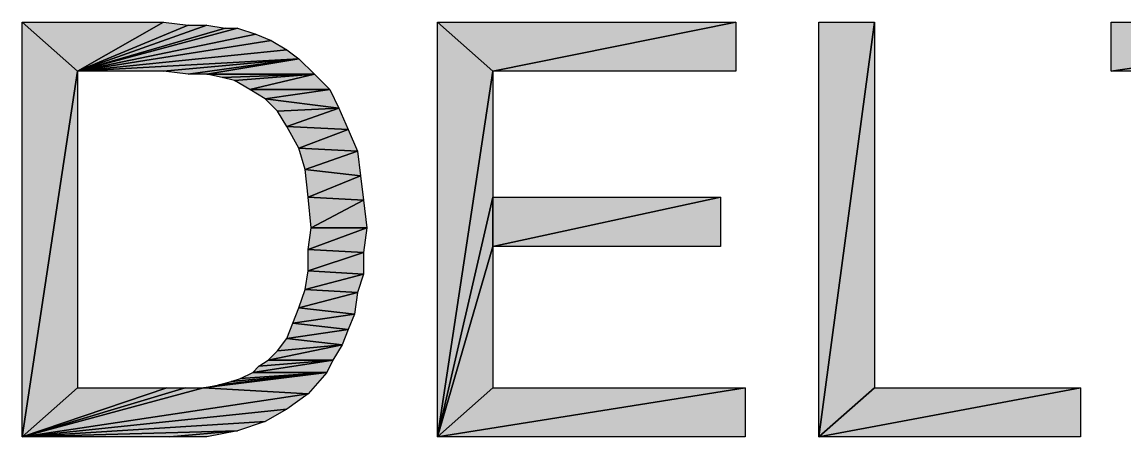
# Model space of a CAD drawing. Header units: millimetres. Extents: x -159 to 198, y 0 to 225.
# Drawn here: x -121.61 to -117.805, y 25.851 to 27.284 of the extents above; entities that cross this region are included whole.
import ezdxf

# ---------------------------------------------------------------- set-up
doc = ezdxf.new("R2010")
doc.units = ezdxf.units.MM
doc.header["$LTSCALE"] = 10.89
doc.layers.add('12_COIN_DXF_FORMAT', color=7, linetype='CONTINUOUS')

# ---------------------------------------------------------------- blocks, each defined once
blk = doc.blocks.new('A_C4F889353_BL2', base_point=(32.2476, 18.7626))
at = {"layer": '12_COIN_DXF_FORMAT', "color": 7, "linetype": 'Continuous'}
for p, q in [((29.5563, 17.6537), (29.3652, 17.8236)), ((29.3652, 17.8236), (29.8536, 17.8236)), ((29.3652, 16.3902), (29.3652, 17.8236)), ((29.3652, 17.8236), (29.5563, 17.6537)), ((29.5563, 17.6537), (29.8536, 17.8236)), ((29.8536, 17.8236), (29.5563, 17.6537)), ((29.5563, 17.6537), (30.0022, 17.813)), ((30.0022, 17.813), (29.5563, 17.6537)), ((29.5563, 17.6537), (29.9385, 17.813)), ((29.9385, 17.813), (29.5563, 17.6537)), ((29.8536, 17.8236), (29.9385, 17.813)), ((29.9385, 17.813), (30.0022, 17.813)), ((30.0022, 17.813), (30.0659, 17.8023)), ((30.9896, 17.6537), (30.7985, 17.8236)), ((30.7985, 17.8236), (31.8284, 17.8236)), ((30.7985, 16.3902), (30.7985, 17.8236)), ((30.7985, 17.8236), (30.9896, 17.6537)), ((30.9896, 17.6537), (31.8284, 17.8236)), ((31.8284, 17.8236), (30.9896, 17.6537)), ((31.8284, 17.8236), (31.8284, 17.6537)), ((32.115, 16.3902), (32.3062, 17.8236)), ((32.115, 16.3902), (32.115, 17.8236)), ((32.115, 17.8236), (32.3062, 17.8236)), ((32.3062, 17.8236), (32.115, 16.3902)), ((32.3062, 17.8236), (32.3062, 16.5601)), ((33.1237, 17.6537), (33.1237, 17.8236)), ((33.1237, 17.8236), (34.2491, 17.8236)), ((34.2491, 17.8236), (33.1237, 17.6537)), ((33.1237, 17.6537), (34.2491, 17.8236)), ((29.5563, 17.6537), (30.1084, 17.8023)), ((30.1084, 17.8023), (29.5563, 17.6537)), ((29.5563, 17.6537), (30.0659, 17.8023)), ((30.0659, 17.8023), (29.5563, 17.6537)), ((29.5563, 17.6537), (30.1721, 17.7811)), ((30.1721, 17.7811), (29.5563, 17.6537)), ((30.0659, 17.8023), (30.1084, 17.8023)), ((30.1084, 17.8023), (30.1721, 17.7811)), ((30.1721, 17.7811), (30.2252, 17.7599)), ((29.5563, 17.6537), (30.2252, 17.7599)), ((30.2252, 17.7599), (29.5563, 17.6537)), ((30.2252, 17.7599), (30.2783, 17.728)), ((29.5563, 17.6537), (30.2783, 17.728)), ((30.2783, 17.728), (29.5563, 17.6537)), ((30.2783, 17.728), (30.3207, 17.6962)), ((29.5563, 17.6537), (30.3207, 17.6962)), ((30.3207, 17.6962), (29.5563, 17.6537)), ((30.3207, 17.6962), (29.8536, 17.6537)), ((29.8536, 17.6537), (30.3207, 17.6962)), ((30.3207, 17.6962), (29.9385, 17.6431)), ((29.9385, 17.6431), (30.3207, 17.6962)), ((30.3207, 17.6962), (30.0022, 17.6431)), ((30.0022, 17.6431), (30.3207, 17.6962)), ((30.3207, 17.6962), (30.3738, 17.6431)), ((29.3652, 16.3902), (29.5563, 17.6537)), ((29.5563, 17.6537), (29.3652, 16.3902)), ((29.8536, 17.6537), (29.5563, 17.6537)), ((29.5563, 17.6537), (29.5563, 16.5601)), ((29.9385, 17.6431), (29.8536, 17.6537)), ((30.0022, 17.6431), (29.9385, 17.6431)), ((30.3738, 17.6431), (30.0022, 17.6431)), ((30.0553, 17.6325), (30.0022, 17.6431)), ((30.0022, 17.6431), (30.3738, 17.6431)), ((30.3738, 17.6431), (30.0553, 17.6325)), ((30.0553, 17.6325), (30.3738, 17.6431)), ((30.0978, 17.6218), (30.0553, 17.6325)), ((30.3738, 17.6431), (30.0978, 17.6218)), ((30.0978, 17.6218), (30.3738, 17.6431)), ((30.1508, 17.59), (30.0978, 17.6218)), ((30.3738, 17.6431), (30.1508, 17.59)), ((30.1508, 17.59), (30.3738, 17.6431)), ((30.3738, 17.6431), (30.4269, 17.59)), ((30.7985, 16.3902), (30.9896, 17.6537)), ((30.9896, 17.6537), (30.7985, 16.3902)), ((31.8284, 17.6537), (30.9896, 17.6537)), ((30.9896, 17.6537), (30.9896, 17.2184)), ((33.5908, 17.6537), (33.1237, 17.6537)), ((30.4269, 17.59), (30.1508, 17.59)), ((30.2039, 17.5581), (30.1508, 17.59)), ((30.1508, 17.59), (30.4269, 17.59)), ((30.4269, 17.59), (30.2039, 17.5581)), ((30.2039, 17.5581), (30.4269, 17.59)), ((30.4269, 17.59), (30.4588, 17.5263)), ((30.4588, 17.5263), (30.2039, 17.5581)), ((30.2464, 17.5157), (30.2039, 17.5581)), ((30.2039, 17.5581), (30.4588, 17.5263)), ((30.4588, 17.5263), (30.2464, 17.5157)), ((30.2464, 17.5157), (30.4588, 17.5263)), ((30.2783, 17.4626), (30.2464, 17.5157)), ((30.4588, 17.5263), (30.2783, 17.4626)), ((30.2783, 17.4626), (30.4588, 17.5263)), ((30.4588, 17.5263), (30.4906, 17.452)), ((30.4906, 17.452), (30.2783, 17.4626)), ((30.3207, 17.3883), (30.2783, 17.4626)), ((30.2783, 17.4626), (30.4906, 17.452)), ((30.4906, 17.452), (30.3207, 17.3883)), ((30.3207, 17.3883), (30.4906, 17.452)), ((30.4906, 17.452), (30.5225, 17.3777)), ((30.5225, 17.3777), (30.3207, 17.3883)), ((30.342, 17.3139), (30.3207, 17.3883)), ((30.3207, 17.3883), (30.5225, 17.3777)), ((30.5225, 17.3777), (30.342, 17.3139)), ((30.342, 17.3139), (30.5225, 17.3777)), ((30.5225, 17.3777), (30.5331, 17.2927)), ((30.5331, 17.2927), (30.342, 17.3139)), ((30.3526, 17.2184), (30.342, 17.3139)), ((30.342, 17.3139), (30.5331, 17.2927)), ((30.5331, 17.2927), (30.3526, 17.2184)), ((30.3526, 17.2184), (30.5331, 17.2927)), ((30.5331, 17.2927), (30.5437, 17.2078)), ((30.5437, 17.2078), (30.3526, 17.2184)), ((30.3632, 17.1122), (30.3526, 17.2184)), ((30.3526, 17.2184), (30.5437, 17.2078)), ((30.5437, 17.2078), (30.3632, 17.1122)), ((30.3632, 17.1122), (30.5437, 17.2078)), ((30.5437, 17.2078), (30.5543, 17.1122)), ((30.7985, 16.3902), (30.9896, 17.2184)), ((30.9896, 17.2184), (30.7985, 16.3902)), ((30.9896, 17.0485), (31.7753, 17.2184)), ((31.7753, 17.2184), (30.9896, 17.0485)), ((30.9896, 17.0485), (30.9896, 17.2184)), ((30.9896, 17.2184), (31.7753, 17.2184)), ((30.9896, 17.2184), (30.9896, 17.0485)), ((31.7753, 17.2184), (31.7753, 17.0485)), ((30.3526, 17.0379), (30.3632, 17.1122)), ((30.5543, 17.1122), (30.3526, 17.0379)), ((30.3526, 17.0379), (30.5543, 17.1122)), ((30.5543, 17.1122), (30.3632, 17.1122)), ((30.3632, 17.1122), (30.5543, 17.1122)), ((30.5543, 17.1122), (30.5437, 17.0273)), ((30.5437, 17.0273), (30.3526, 17.0379)), ((30.3526, 16.9636), (30.3526, 17.0379)), ((30.3526, 17.0379), (30.5437, 17.0273)), ((30.5437, 17.0273), (30.3526, 16.9636)), ((30.3526, 16.9636), (30.5437, 17.0273)), ((30.5437, 17.0273), (30.5437, 16.953)), ((30.7985, 16.3902), (30.9896, 17.0485)), ((30.9896, 17.0485), (30.7985, 16.3902)), ((31.7753, 17.0485), (30.9896, 17.0485)), ((30.9896, 17.0485), (30.9896, 16.5601)), ((30.342, 16.8999), (30.3526, 16.9636)), ((30.5437, 16.953), (30.342, 16.8999)), ((30.342, 16.8999), (30.5437, 16.953)), ((30.5437, 16.953), (30.3526, 16.9636)), ((30.3526, 16.9636), (30.5437, 16.953)), ((30.5437, 16.953), (30.5225, 16.8893)), ((30.3207, 16.8362), (30.342, 16.8999)), ((30.5225, 16.8893), (30.342, 16.8999)), ((30.342, 16.8999), (30.5225, 16.8893)), ((30.5225, 16.8893), (30.3207, 16.8362)), ((30.3207, 16.8362), (30.5225, 16.8893)), ((30.5225, 16.8893), (30.5118, 16.8149)), ((30.2995, 16.7831), (30.3207, 16.8362)), ((30.5118, 16.8149), (30.3207, 16.8362)), ((30.3207, 16.8362), (30.5118, 16.8149)), ((30.5118, 16.8149), (30.2995, 16.7831)), ((30.2995, 16.7831), (30.5118, 16.8149)), ((30.5118, 16.8149), (30.4906, 16.7618)), ((30.2783, 16.73), (30.2995, 16.7831)), ((30.4906, 16.7618), (30.2783, 16.73)), ((30.2783, 16.73), (30.4906, 16.7618)), ((30.4906, 16.7618), (30.2995, 16.7831)), ((30.2995, 16.7831), (30.4906, 16.7618)), ((30.4906, 16.7618), (30.4694, 16.7088)), ((30.4694, 16.7088), (30.2146, 16.6557)), ((30.2146, 16.6557), (30.4694, 16.7088)), ((30.2464, 16.6875), (30.2783, 16.73)), ((30.4694, 16.7088), (30.2464, 16.6875)), ((30.2464, 16.6875), (30.4694, 16.7088)), ((30.4694, 16.7088), (30.2783, 16.73)), ((30.2783, 16.73), (30.4694, 16.7088)), ((30.4694, 16.7088), (30.4375, 16.6557)), ((30.2146, 16.6557), (30.2464, 16.6875)), ((30.4375, 16.6557), (30.1615, 16.6132)), ((30.1615, 16.6132), (30.4375, 16.6557)), ((30.1615, 16.6132), (30.1827, 16.6344)), ((30.1827, 16.6344), (30.2146, 16.6557)), ((30.4375, 16.6557), (30.1827, 16.6344)), ((30.1827, 16.6344), (30.4375, 16.6557)), ((30.4375, 16.6557), (30.2146, 16.6557)), ((30.2146, 16.6557), (30.4375, 16.6557)), ((30.4375, 16.6557), (30.4163, 16.6132)), ((30.4163, 16.6132), (29.9916, 16.5601)), ((29.9916, 16.5601), (30.4163, 16.6132)), ((30.4163, 16.6132), (30.0447, 16.5707)), ((30.0447, 16.5707), (30.4163, 16.6132)), ((30.4163, 16.6132), (30.0871, 16.5814)), ((30.0871, 16.5814), (30.4163, 16.6132)), ((30.119, 16.592), (30.1615, 16.6132)), ((30.4163, 16.6132), (30.119, 16.592)), ((30.119, 16.592), (30.4163, 16.6132)), ((30.4163, 16.6132), (30.1615, 16.6132)), ((30.1615, 16.6132), (30.4163, 16.6132)), ((30.4163, 16.6132), (30.3526, 16.5389)), ((29.3652, 16.3902), (29.9916, 16.5601)), ((29.9916, 16.5601), (29.3652, 16.3902)), ((29.3652, 16.3902), (29.9279, 16.5601)), ((29.9279, 16.5601), (29.3652, 16.3902)), ((29.3652, 16.3902), (29.8642, 16.5601)), ((29.8642, 16.5601), (29.3652, 16.3902)), ((29.3652, 16.3902), (29.5563, 16.5601)), ((29.5563, 16.5601), (29.3652, 16.3902)), ((29.5563, 16.5601), (29.8642, 16.5601)), ((29.8642, 16.5601), (29.9279, 16.5601)), ((29.9279, 16.5601), (29.9916, 16.5601)), ((29.9916, 16.5601), (30.0447, 16.5707)), ((30.3526, 16.5389), (29.9916, 16.5601)), ((29.9916, 16.5601), (30.3526, 16.5389)), ((30.0447, 16.5707), (30.0871, 16.5814)), ((30.0871, 16.5814), (30.119, 16.592)), ((31.8602, 16.5601), (30.7985, 16.3902)), ((30.7985, 16.3902), (30.9896, 16.5601)), ((30.9896, 16.5601), (30.7985, 16.3902)), ((30.7985, 16.3902), (31.8602, 16.5601)), ((30.9896, 16.5601), (31.8602, 16.5601)), ((31.8602, 16.5601), (31.8602, 16.3902)), ((33.0175, 16.5601), (32.115, 16.3902)), ((32.115, 16.3902), (32.3062, 16.5601)), ((32.3062, 16.5601), (32.115, 16.3902)), ((32.115, 16.3902), (33.0175, 16.5601)), ((32.3062, 16.5601), (33.0175, 16.5601)), ((33.0175, 16.5601), (33.0175, 16.3902)), ((29.3652, 16.3902), (30.3526, 16.5389)), ((30.3526, 16.5389), (29.3652, 16.3902)), ((30.3526, 16.5389), (30.2783, 16.4858)), ((29.3652, 16.3902), (30.2783, 16.4858)), ((30.2783, 16.4858), (29.3652, 16.3902)), ((30.2783, 16.4858), (30.2039, 16.4433)), ((29.3652, 16.3902), (30.2039, 16.4433)), ((30.2039, 16.4433), (29.3652, 16.3902)), ((30.2039, 16.4433), (30.1084, 16.4115)), ((30.1084, 16.4115), (29.3652, 16.3902)), ((29.3652, 16.3902), (30.1084, 16.4115)), ((30.1084, 16.4115), (29.8748, 16.3902)), ((29.8748, 16.3902), (30.1084, 16.4115)), ((30.1084, 16.4115), (30.0022, 16.3902)), ((29.8748, 16.3902), (29.3652, 16.3902)), ((30.0022, 16.3902), (29.8748, 16.3902)), ((31.8602, 16.3902), (30.7985, 16.3902)), ((33.0175, 16.3902), (32.115, 16.3902))]:
    blk.add_line(p, q, dxfattribs=at)
for points in [[(29.8536, 17.8236), (29.5563, 17.6537), (29.3652, 17.8236)], [(29.3652, 16.3902), (29.3652, 17.8236), (29.5563, 17.6537)], [(29.9385, 17.813), (29.5563, 17.6537), (29.8536, 17.8236)], [(30.0659, 17.8023), (29.5563, 17.6537), (30.0022, 17.813)], [(30.0022, 17.813), (29.5563, 17.6537), (29.9385, 17.813)], [(31.8284, 17.8236), (30.9896, 17.6537), (30.7985, 17.8236)], [(30.7985, 16.3902), (30.7985, 17.8236), (30.9896, 17.6537)], [(31.8284, 17.8236), (31.8284, 17.6537), (30.9896, 17.6537)], [(32.3062, 16.5601), (32.115, 16.3902), (32.3062, 17.8236)], [(32.115, 16.3902), (32.115, 17.8236), (32.3062, 17.8236)], [(33.1237, 17.6537), (33.1237, 17.8236), (34.2491, 17.8236)], [(33.1237, 17.6537), (34.2491, 17.8236), (33.5908, 17.6537)], [(30.1721, 17.7811), (29.5563, 17.6537), (30.1084, 17.8023)], [(30.1084, 17.8023), (29.5563, 17.6537), (30.0659, 17.8023)], [(30.2252, 17.7599), (29.5563, 17.6537), (30.1721, 17.7811)], [(30.2783, 17.728), (29.5563, 17.6537), (30.2252, 17.7599)], [(30.3207, 17.6962), (29.5563, 17.6537), (30.2783, 17.728)], [(29.5563, 17.6537), (30.3207, 17.6962), (29.8536, 17.6537)], [(29.8536, 17.6537), (30.3207, 17.6962), (29.9385, 17.6431)], [(29.9385, 17.6431), (30.3207, 17.6962), (30.0022, 17.6431)], [(30.3207, 17.6962), (30.3738, 17.6431), (30.0022, 17.6431)], [(29.5563, 16.5601), (29.3652, 16.3902), (29.5563, 17.6537)], [(30.0553, 17.6325), (30.0022, 17.6431), (30.3738, 17.6431)], [(30.0553, 17.6325), (30.3738, 17.6431), (30.0978, 17.6218)], [(30.0978, 17.6218), (30.3738, 17.6431), (30.1508, 17.59)], [(30.3738, 17.6431), (30.4269, 17.59), (30.1508, 17.59)], [(30.9896, 17.2184), (30.7985, 16.3902), (30.9896, 17.6537)], [(30.2039, 17.5581), (30.1508, 17.59), (30.4269, 17.59)], [(30.4269, 17.59), (30.4588, 17.5263), (30.2039, 17.5581)], [(30.2464, 17.5157), (30.2039, 17.5581), (30.4588, 17.5263)], [(30.2464, 17.5157), (30.4588, 17.5263), (30.2783, 17.4626)], [(30.4588, 17.5263), (30.4906, 17.452), (30.2783, 17.4626)], [(30.3207, 17.3883), (30.2783, 17.4626), (30.4906, 17.452)], [(30.4906, 17.452), (30.5225, 17.3777), (30.3207, 17.3883)], [(30.342, 17.3139), (30.3207, 17.3883), (30.5225, 17.3777)], [(30.5225, 17.3777), (30.5331, 17.2927), (30.342, 17.3139)], [(30.3526, 17.2184), (30.342, 17.3139), (30.5331, 17.2927)], [(30.5331, 17.2927), (30.5437, 17.2078), (30.3526, 17.2184)], [(30.3632, 17.1122), (30.3526, 17.2184), (30.5437, 17.2078)], [(30.5437, 17.2078), (30.5543, 17.1122), (30.3632, 17.1122)], [(30.9896, 17.0485), (30.7985, 16.3902), (30.9896, 17.2184)], [(31.7753, 17.2184), (31.7753, 17.0485), (30.9896, 17.0485)], [(31.7753, 17.2184), (30.9896, 17.0485), (30.9896, 17.2184)], [(30.3526, 17.0379), (30.3632, 17.1122), (30.5543, 17.1122)], [(30.5543, 17.1122), (30.5437, 17.0273), (30.3526, 17.0379)], [(30.3526, 16.9636), (30.3526, 17.0379), (30.5437, 17.0273)], [(30.5437, 17.0273), (30.5437, 16.953), (30.3526, 16.9636)], [(30.9896, 16.5601), (30.7985, 16.3902), (30.9896, 17.0485)], [(30.342, 16.8999), (30.3526, 16.9636), (30.5437, 16.953)], [(30.5437, 16.953), (30.5225, 16.8893), (30.342, 16.8999)], [(30.3207, 16.8362), (30.342, 16.8999), (30.5225, 16.8893)], [(30.5225, 16.8893), (30.5118, 16.8149), (30.3207, 16.8362)], [(30.2995, 16.7831), (30.3207, 16.8362), (30.5118, 16.8149)], [(30.5118, 16.8149), (30.4906, 16.7618), (30.2995, 16.7831)], [(30.2783, 16.73), (30.2995, 16.7831), (30.4906, 16.7618)], [(30.4906, 16.7618), (30.4694, 16.7088), (30.2783, 16.73)], [(30.2464, 16.6875), (30.4694, 16.7088), (30.2146, 16.6557)], [(30.4694, 16.7088), (30.4375, 16.6557), (30.2146, 16.6557)], [(30.2464, 16.6875), (30.2783, 16.73), (30.4694, 16.7088)], [(30.1827, 16.6344), (30.4375, 16.6557), (30.1615, 16.6132)], [(30.4375, 16.6557), (30.4163, 16.6132), (30.1615, 16.6132)], [(30.1827, 16.6344), (30.2146, 16.6557), (30.4375, 16.6557)], [(30.0447, 16.5707), (30.4163, 16.6132), (29.9916, 16.5601)], [(30.4163, 16.6132), (30.3526, 16.5389), (29.9916, 16.5601)], [(30.0871, 16.5814), (30.4163, 16.6132), (30.0447, 16.5707)], [(30.119, 16.592), (30.4163, 16.6132), (30.0871, 16.5814)], [(30.119, 16.592), (30.1615, 16.6132), (30.4163, 16.6132)], [(30.3526, 16.5389), (29.3652, 16.3902), (29.9916, 16.5601)], [(29.9916, 16.5601), (29.3652, 16.3902), (29.9279, 16.5601)], [(29.9279, 16.5601), (29.3652, 16.3902), (29.8642, 16.5601)], [(29.8642, 16.5601), (29.3652, 16.3902), (29.5563, 16.5601)], [(31.8602, 16.5601), (30.7985, 16.3902), (30.9896, 16.5601)], [(31.8602, 16.5601), (31.8602, 16.3902), (30.7985, 16.3902)], [(33.0175, 16.5601), (32.115, 16.3902), (32.3062, 16.5601)], [(33.0175, 16.5601), (33.0175, 16.3902), (32.115, 16.3902)], [(30.2783, 16.4858), (29.3652, 16.3902), (30.3526, 16.5389)], [(30.2039, 16.4433), (29.3652, 16.3902), (30.2783, 16.4858)], [(30.1084, 16.4115), (29.3652, 16.3902), (30.2039, 16.4433)], [(29.3652, 16.3902), (30.1084, 16.4115), (29.8748, 16.3902)], [(30.1084, 16.4115), (30.0022, 16.3902), (29.8748, 16.3902)]]:
    blk.add_solid(points, dxfattribs=at)

msp = doc.modelspace()

# ---------------------------------------------------------------- block references
at = {"layer": '12_COIN_DXF_FORMAT', "color": 2, "linetype": 'Continuous'}
msp.add_blockref('A_C4F889353_BL2', (-118.728, 28.2232), dxfattribs=at)

doc.saveas('drawing.dxf')
